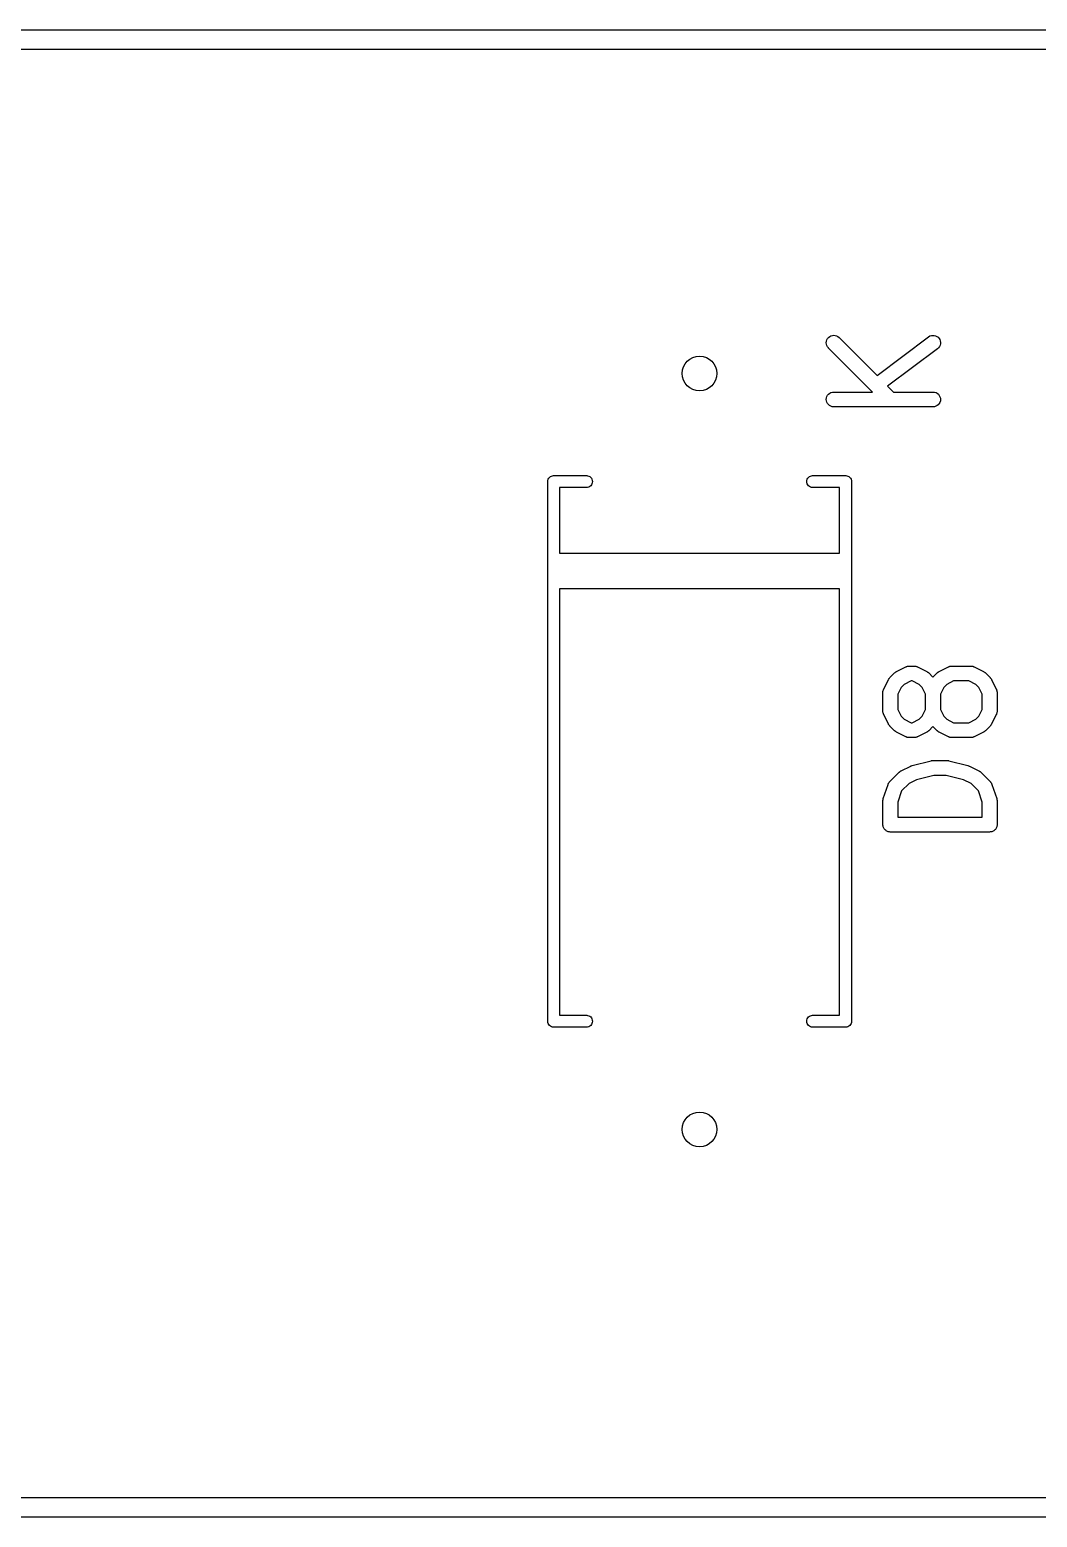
# Model space of a CAD drawing. Extents: x 17 to 176, y -177 to -9.
# Drawn here: x 101.96 to 112.11, y -176.63 to -161.63 of the extents above; entities that cross this region are included whole.
import ezdxf

# ---------------------------------------------------------------- set-up
doc = ezdxf.new("R2010")
doc.units = 0
doc.layers.add('BLACK', color=7, linetype='CONTINUOUS')

msp = doc.modelspace()

# ---------------------------------------------------------------- linework, layer by layer
at = {"layer": 'BLACK', "linetype": 'CONTINUOUS'}
for p, q in [((50.6066, -161.635), (142.182, -161.635)), ((142.187, -161.834), (50.5992, -161.834)), ((109.989, -164.79), (109.991, -164.775)), ((109.991, -164.804), (109.989, -164.79)), ((109.991, -164.775), (109.995, -164.761)), ((109.995, -164.761), (110.002, -164.748)), ((110.002, -164.748), (110.012, -164.737)), ((110.012, -164.737), (110.023, -164.728)), ((110.023, -164.728), (110.036, -164.721)), ((110.036, -164.721), (110.05, -164.717)), ((110.05, -164.717), (110.065, -164.715)), ((110.065, -164.715), (110.079, -164.717)), ((110.079, -164.717), (110.093, -164.721)), ((110.093, -164.721), (110.106, -164.728)), ((110.106, -164.728), (110.117, -164.737)), ((110.117, -164.737), (110.5, -165.12)), ((110.5, -165.12), (111.019, -164.73)), ((111.019, -164.73), (111.02, -164.73)), ((111.02, -164.73), (111.033, -164.722)), ((111.033, -164.722), (111.047, -164.718)), ((111.047, -164.718), (111.061, -164.716)), ((111.061, -164.716), (111.076, -164.716)), ((111.076, -164.716), (111.09, -164.72)), ((111.09, -164.72), (111.103, -164.726)), ((111.103, -164.726), (111.115, -164.735)), ((111.115, -164.735), (111.125, -164.746)), ((111.125, -164.746), (111.132, -164.758)), ((111.132, -164.758), (111.137, -164.772)), ((111.137, -164.772), (111.139, -164.787)), ((111.139, -164.787), (111.139, -164.801)), ((109.995, -164.818), (109.991, -164.804)), ((110.001, -164.831), (109.995, -164.818)), ((110.011, -164.843), (110.001, -164.831)), ((110.011, -164.844), (110.011, -164.843)), ((110.455, -165.287), (110.011, -164.844)), ((111.109, -164.85), (110.607, -165.227)), ((111.12, -164.841), (111.109, -164.85)), ((111.129, -164.829), (111.12, -164.841)), ((111.135, -164.816), (111.129, -164.829)), ((111.139, -164.801), (111.135, -164.816)), ((110.607, -165.227), (110.667, -165.287)), ((109.989, -165.361), (109.991, -165.347)), ((109.991, -165.376), (109.989, -165.361)), ((109.991, -165.347), (109.995, -165.333)), ((109.995, -165.39), (109.991, -165.376)), ((109.995, -165.333), (110.002, -165.32)), ((110.002, -165.403), (109.995, -165.39)), ((110.002, -165.32), (110.012, -165.309)), ((110.012, -165.309), (110.023, -165.299)), ((110.023, -165.299), (110.036, -165.293)), ((110.036, -165.293), (110.05, -165.288)), ((110.05, -165.288), (110.064, -165.287)), ((110.064, -165.287), (110.455, -165.287)), ((110.667, -165.287), (111.064, -165.287)), ((111.064, -165.287), (111.065, -165.287)), ((111.065, -165.287), (111.08, -165.289)), ((111.08, -165.289), (111.094, -165.293)), ((111.094, -165.293), (111.107, -165.3)), ((111.107, -165.3), (111.118, -165.309)), ((111.118, -165.309), (111.127, -165.321)), ((111.127, -165.321), (111.134, -165.334)), ((111.134, -165.391), (111.127, -165.404)), ((111.134, -165.334), (111.138, -165.348)), ((111.138, -165.377), (111.134, -165.391)), ((111.138, -165.348), (111.139, -165.362)), ((111.139, -165.362), (111.138, -165.377)), ((110.011, -165.414), (110.002, -165.403)), ((110.022, -165.424), (110.011, -165.414)), ((110.035, -165.431), (110.022, -165.424)), ((110.049, -165.435), (110.035, -165.431)), ((110.063, -165.437), (110.049, -165.435)), ((110.064, -165.437), (110.063, -165.437)), ((111.064, -165.437), (110.064, -165.437)), ((111.079, -165.435), (111.064, -165.437)), ((111.093, -165.431), (111.079, -165.435)), ((111.106, -165.424), (111.093, -165.431)), ((111.117, -165.415), (111.106, -165.424)), ((111.127, -165.404), (111.117, -165.415)), ((107.199, -166.147), (107.209, -166.14)), ((107.209, -166.14), (107.219, -166.134)), ((107.219, -166.134), (107.23, -166.131)), ((107.23, -166.131), (107.239, -166.13)), ((107.239, -166.13), (107.242, -166.13)), ((107.242, -166.13), (107.245, -166.13)), ((107.245, -166.13), (107.575, -166.13)), ((107.575, -166.13), (107.584, -166.131)), ((107.584, -166.131), (107.595, -166.134)), ((107.595, -166.134), (107.605, -166.14)), ((107.605, -166.14), (107.615, -166.147)), ((109.809, -166.147), (109.819, -166.14)), ((109.819, -166.14), (109.829, -166.134)), ((109.829, -166.134), (109.84, -166.131)), ((109.84, -166.131), (109.849, -166.13)), ((109.849, -166.13), (110.179, -166.13)), ((110.179, -166.13), (110.182, -166.13)), ((110.182, -166.13), (110.185, -166.13)), ((110.185, -166.13), (110.185, -166.13)), ((110.185, -166.13), (110.194, -166.131)), ((110.194, -166.131), (110.205, -166.134)), ((110.205, -166.134), (110.215, -166.14)), ((110.215, -166.14), (110.225, -166.147)), ((107.182, -166.19), (107.183, -166.178)), ((107.182, -166.193), (107.182, -166.19)), ((107.182, -166.967), (107.182, -166.193)), ((107.183, -166.178), (107.186, -166.167)), ((107.186, -166.167), (107.192, -166.157)), ((107.192, -166.157), (107.199, -166.147)), ((107.575, -166.25), (107.302, -166.25)), ((107.302, -166.25), (107.302, -166.91)), ((107.584, -166.249), (107.575, -166.25)), ((107.595, -166.246), (107.584, -166.249)), ((107.605, -166.24), (107.595, -166.246)), ((107.615, -166.233), (107.605, -166.24)), ((107.615, -166.147), (107.622, -166.157)), ((107.622, -166.223), (107.615, -166.233)), ((107.622, -166.157), (107.628, -166.167)), ((107.628, -166.213), (107.622, -166.223)), ((107.628, -166.167), (107.631, -166.178)), ((107.631, -166.202), (107.628, -166.213)), ((107.631, -166.178), (107.632, -166.19)), ((107.632, -166.19), (107.631, -166.202)), ((109.792, -166.19), (109.793, -166.178)), ((109.793, -166.202), (109.792, -166.19)), ((109.793, -166.178), (109.796, -166.167)), ((109.796, -166.213), (109.793, -166.202)), ((109.796, -166.167), (109.802, -166.157)), ((109.802, -166.223), (109.796, -166.213)), ((109.802, -166.157), (109.809, -166.147)), ((109.809, -166.233), (109.802, -166.223)), ((109.819, -166.24), (109.809, -166.233)), ((109.829, -166.246), (109.819, -166.24)), ((109.84, -166.249), (109.829, -166.246)), ((109.849, -166.25), (109.84, -166.249)), ((110.122, -166.25), (109.849, -166.25)), ((110.122, -166.91), (110.122, -166.25)), ((110.225, -166.147), (110.232, -166.157)), ((110.232, -166.157), (110.238, -166.167)), ((110.238, -166.167), (110.241, -166.178)), ((110.241, -166.178), (110.242, -166.19)), ((110.242, -166.19), (110.242, -166.193)), ((110.242, -166.193), (110.242, -166.967)), ((107.182, -166.97), (107.182, -166.967)), ((107.182, -166.973), (107.182, -166.97)), ((107.182, -167.087), (107.182, -166.973)), ((107.302, -166.91), (110.122, -166.91)), ((110.242, -166.967), (110.242, -166.97)), ((110.242, -166.97), (110.242, -166.973)), ((110.242, -166.973), (110.242, -167.087)), ((107.182, -167.09), (107.182, -167.087)), ((107.182, -167.093), (107.182, -167.09)), ((107.182, -167.207), (107.182, -167.093)), ((110.242, -167.087), (110.242, -167.09)), ((110.242, -167.09), (110.242, -167.093)), ((110.242, -167.093), (110.242, -167.207)), ((107.182, -167.21), (107.182, -167.207)), ((107.182, -167.213), (107.182, -167.21)), ((107.182, -171.627), (107.182, -167.213)), ((110.122, -167.27), (107.302, -167.27)), ((107.302, -167.27), (107.302, -171.57)), ((110.122, -171.57), (110.122, -167.27)), ((110.242, -167.207), (110.242, -167.21)), ((110.242, -167.21), (110.242, -167.213)), ((110.242, -167.213), (110.242, -171.627)), ((110.696, -168.105), (110.791, -168.057)), ((110.791, -168.057), (110.792, -168.057)), ((110.792, -168.057), (110.794, -168.056)), ((110.794, -168.056), (110.796, -168.055)), ((110.796, -168.055), (110.801, -168.053)), ((110.801, -168.053), (110.806, -168.052)), ((110.806, -168.052), (110.808, -168.051)), ((110.808, -168.051), (110.81, -168.051)), ((110.81, -168.051), (110.815, -168.05)), ((110.815, -168.05), (110.82, -168.049)), ((110.82, -168.049), (110.823, -168.049)), ((110.823, -168.049), (110.825, -168.049)), ((110.825, -168.049), (110.872, -168.049)), ((110.872, -168.049), (110.874, -168.049)), ((110.874, -168.049), (110.876, -168.05)), ((110.876, -168.05), (110.878, -168.049)), ((110.878, -168.049), (110.883, -168.05)), ((110.883, -168.05), (110.888, -168.051)), ((110.888, -168.051), (110.89, -168.052)), ((110.89, -168.052), (110.892, -168.052)), ((110.892, -168.052), (110.897, -168.054)), ((110.897, -168.054), (110.902, -168.055)), ((110.902, -168.055), (110.904, -168.056)), ((110.904, -168.056), (110.906, -168.057)), ((110.906, -168.057), (111.001, -168.105)), ((111.125, -168.105), (111.22, -168.057)), ((111.22, -168.057), (111.221, -168.057)), ((111.221, -168.057), (111.223, -168.056)), ((111.223, -168.056), (111.225, -168.055)), ((111.225, -168.055), (111.23, -168.053)), ((111.23, -168.053), (111.235, -168.052)), ((111.235, -168.052), (111.237, -168.051)), ((111.237, -168.051), (111.239, -168.051)), ((111.239, -168.051), (111.244, -168.05)), ((111.244, -168.05), (111.249, -168.049)), ((111.249, -168.049), (111.251, -168.049)), ((111.251, -168.049), (111.253, -168.049)), ((111.253, -168.049), (111.444, -168.049)), ((111.444, -168.049), (111.445, -168.049)), ((111.445, -168.049), (111.447, -168.05)), ((111.447, -168.05), (111.449, -168.049)), ((111.449, -168.049), (111.454, -168.05)), ((111.454, -168.05), (111.459, -168.051)), ((111.459, -168.051), (111.462, -168.052)), ((111.462, -168.052), (111.464, -168.052)), ((111.464, -168.052), (111.469, -168.054)), ((111.469, -168.054), (111.473, -168.055)), ((111.473, -168.055), (111.475, -168.056)), ((111.475, -168.056), (111.477, -168.057)), ((111.477, -168.057), (111.573, -168.105)), ((110.567, -168.281), (110.615, -168.186)), ((110.615, -168.185), (110.618, -168.182)), ((110.615, -168.186), (110.615, -168.185)), ((110.618, -168.182), (110.62, -168.178)), ((110.62, -168.178), (110.622, -168.175)), ((110.622, -168.175), (110.623, -168.173)), ((110.623, -168.173), (110.626, -168.17)), ((110.626, -168.17), (110.629, -168.166)), ((110.629, -168.166), (110.677, -168.119)), ((110.677, -168.118), (110.681, -168.116)), ((110.677, -168.119), (110.677, -168.118)), ((110.681, -168.116), (110.684, -168.113)), ((110.684, -168.113), (110.686, -168.111)), ((110.686, -168.111), (110.689, -168.109)), ((110.689, -168.109), (110.693, -168.107)), ((110.693, -168.107), (110.696, -168.105)), ((110.774, -168.234), (110.744, -168.264)), ((110.843, -168.199), (110.774, -168.234)), ((110.855, -168.199), (110.843, -168.199)), ((110.923, -168.234), (110.855, -168.199)), ((110.954, -168.264), (110.923, -168.234)), ((111.001, -168.105), (111.002, -168.105)), ((111.002, -168.105), (111.006, -168.108)), ((111.006, -168.108), (111.009, -168.11)), ((111.009, -168.11), (111.012, -168.112)), ((111.012, -168.112), (111.014, -168.113)), ((111.014, -168.113), (111.017, -168.116)), ((111.017, -168.116), (111.021, -168.119)), ((111.021, -168.119), (111.063, -168.161)), ((111.063, -168.161), (111.105, -168.119)), ((111.105, -168.119), (111.106, -168.118)), ((111.106, -168.118), (111.109, -168.116)), ((111.109, -168.116), (111.112, -168.113)), ((111.112, -168.113), (111.115, -168.111)), ((111.115, -168.111), (111.117, -168.109)), ((111.117, -168.109), (111.121, -168.107)), ((111.121, -168.107), (111.125, -168.105)), ((111.203, -168.234), (111.172, -168.264)), ((111.271, -168.199), (111.203, -168.234)), ((111.426, -168.199), (111.271, -168.199)), ((111.495, -168.234), (111.426, -168.199)), ((111.525, -168.264), (111.495, -168.234)), ((111.573, -168.105), (111.574, -168.105)), ((111.574, -168.105), (111.577, -168.108)), ((111.577, -168.108), (111.581, -168.11)), ((111.581, -168.11), (111.583, -168.112)), ((111.583, -168.112), (111.586, -168.113)), ((111.586, -168.113), (111.589, -168.116)), ((111.589, -168.116), (111.592, -168.119)), ((111.592, -168.119), (111.64, -168.166)), ((111.64, -168.166), (111.641, -168.167)), ((111.641, -168.167), (111.643, -168.171)), ((111.643, -168.171), (111.646, -168.174)), ((111.646, -168.174), (111.648, -168.176)), ((111.648, -168.176), (111.65, -168.179)), ((111.65, -168.179), (111.652, -168.182)), ((111.652, -168.182), (111.654, -168.186)), ((111.654, -168.186), (111.701, -168.281)), ((110.559, -168.314), (110.56, -168.312)), ((110.559, -168.315), (110.559, -168.314)), ((110.559, -168.505), (110.559, -168.315)), ((110.56, -168.304), (110.561, -168.299)), ((110.56, -168.309), (110.56, -168.304)), ((110.56, -168.312), (110.56, -168.309)), ((110.561, -168.299), (110.562, -168.297)), ((110.562, -168.295), (110.564, -168.29)), ((110.562, -168.297), (110.562, -168.295)), ((110.564, -168.29), (110.565, -168.285)), ((110.565, -168.285), (110.567, -168.283)), ((110.567, -168.283), (110.567, -168.281)), ((110.744, -168.264), (110.709, -168.332)), ((110.709, -168.332), (110.709, -168.488)), ((110.988, -168.332), (110.954, -168.264)), ((110.988, -168.488), (110.988, -168.332)), ((111.172, -168.264), (111.138, -168.332)), ((111.138, -168.332), (111.138, -168.488)), ((111.559, -168.332), (111.525, -168.264)), ((111.559, -168.488), (111.559, -168.332)), ((111.701, -168.281), (111.702, -168.282)), ((111.702, -168.282), (111.703, -168.284)), ((111.703, -168.284), (111.704, -168.286)), ((111.704, -168.286), (111.705, -168.291)), ((111.705, -168.291), (111.707, -168.296)), ((111.707, -168.296), (111.707, -168.298)), ((111.707, -168.298), (111.708, -168.3)), ((111.708, -168.3), (111.708, -168.305)), ((111.708, -168.305), (111.709, -168.31)), ((111.709, -168.31), (111.709, -168.313)), ((111.709, -168.313), (111.709, -168.315)), ((111.709, -168.315), (111.709, -168.505)), ((110.56, -168.507), (110.559, -168.505)), ((110.56, -168.51), (110.56, -168.507)), ((110.56, -168.515), (110.56, -168.51)), ((110.561, -168.52), (110.56, -168.515)), ((110.561, -168.522), (110.561, -168.52)), ((110.562, -168.524), (110.561, -168.522)), ((110.564, -168.529), (110.562, -168.524)), ((110.565, -168.534), (110.564, -168.529)), ((110.566, -168.536), (110.565, -168.534)), ((110.567, -168.538), (110.566, -168.536)), ((110.567, -168.539), (110.567, -168.538)), ((110.615, -168.634), (110.567, -168.539)), ((110.709, -168.488), (110.744, -168.556)), ((110.954, -168.556), (110.988, -168.488)), ((111.138, -168.488), (111.172, -168.556)), ((111.525, -168.556), (111.559, -168.488)), ((111.701, -168.539), (111.654, -168.634)), ((111.702, -168.537), (111.701, -168.539)), ((111.703, -168.535), (111.702, -168.537)), ((111.705, -168.53), (111.703, -168.535)), ((111.707, -168.525), (111.705, -168.53)), ((111.708, -168.521), (111.707, -168.523)), ((111.707, -168.523), (111.707, -168.525)), ((111.709, -168.511), (111.708, -168.516)), ((111.708, -168.516), (111.708, -168.521)), ((111.709, -168.505), (111.709, -168.506)), ((111.709, -168.506), (111.709, -168.508)), ((111.709, -168.508), (111.709, -168.511)), ((110.617, -168.638), (110.615, -168.634)), ((110.619, -168.641), (110.617, -168.638)), ((110.621, -168.644), (110.619, -168.641)), ((110.623, -168.646), (110.621, -168.644)), ((110.626, -168.649), (110.623, -168.646)), ((110.628, -168.653), (110.626, -168.649)), ((110.629, -168.654), (110.628, -168.653)), ((110.677, -168.701), (110.629, -168.654)), ((110.744, -168.556), (110.774, -168.586)), ((110.774, -168.586), (110.843, -168.621)), ((110.843, -168.621), (110.855, -168.621)), ((110.855, -168.621), (110.923, -168.586)), ((110.923, -168.586), (110.954, -168.556)), ((111.063, -168.659), (111.021, -168.701)), ((111.105, -168.701), (111.063, -168.659)), ((111.172, -168.556), (111.203, -168.586)), ((111.203, -168.586), (111.271, -168.621)), ((111.271, -168.621), (111.426, -168.621)), ((111.426, -168.621), (111.495, -168.586)), ((111.495, -168.586), (111.525, -168.556)), ((111.64, -168.654), (111.592, -168.701)), ((111.642, -168.65), (111.64, -168.654)), ((111.645, -168.647), (111.642, -168.65)), ((111.647, -168.645), (111.645, -168.647)), ((111.649, -168.642), (111.647, -168.645)), ((111.651, -168.638), (111.649, -168.642)), ((111.653, -168.635), (111.651, -168.638)), ((111.654, -168.634), (111.653, -168.635)), ((110.68, -168.704), (110.677, -168.701)), ((110.683, -168.707), (110.68, -168.704)), ((110.685, -168.708), (110.683, -168.707)), ((110.688, -168.71), (110.685, -168.708)), ((110.692, -168.712), (110.688, -168.71)), ((110.695, -168.715), (110.692, -168.712)), ((110.696, -168.715), (110.695, -168.715)), ((110.791, -168.763), (110.696, -168.715)), ((110.793, -168.764), (110.791, -168.763)), ((110.795, -168.765), (110.793, -168.764)), ((110.8, -168.766), (110.795, -168.765)), ((110.805, -168.768), (110.8, -168.766)), ((110.807, -168.768), (110.805, -168.768)), ((110.809, -168.769), (110.807, -168.768)), ((110.814, -168.77), (110.809, -168.769)), ((110.819, -168.771), (110.814, -168.77)), ((110.822, -168.77), (110.819, -168.771)), ((110.824, -168.771), (110.822, -168.77)), ((110.825, -168.771), (110.824, -168.771)), ((110.872, -168.771), (110.825, -168.771)), ((110.875, -168.77), (110.872, -168.771)), ((110.877, -168.771), (110.875, -168.77)), ((110.882, -168.77), (110.877, -168.771)), ((110.887, -168.769), (110.882, -168.77)), ((110.889, -168.769), (110.887, -168.769)), ((110.891, -168.768), (110.889, -168.769)), ((110.896, -168.767), (110.891, -168.768)), ((110.901, -168.765), (110.896, -168.767)), ((110.903, -168.764), (110.901, -168.765)), ((110.905, -168.763), (110.903, -168.764)), ((110.906, -168.763), (110.905, -168.763)), ((111.001, -168.715), (110.906, -168.763)), ((111.005, -168.713), (111.001, -168.715)), ((111.009, -168.711), (111.005, -168.713)), ((111.011, -168.709), (111.009, -168.711)), ((111.014, -168.707), (111.011, -168.709)), ((111.017, -168.704), (111.014, -168.707)), ((111.02, -168.702), (111.017, -168.704)), ((111.021, -168.701), (111.02, -168.702)), ((111.108, -168.704), (111.105, -168.701)), ((111.111, -168.707), (111.108, -168.704)), ((111.114, -168.708), (111.111, -168.707)), ((111.116, -168.71), (111.114, -168.708)), ((111.12, -168.712), (111.116, -168.71)), ((111.124, -168.715), (111.12, -168.712)), ((111.125, -168.715), (111.124, -168.715)), ((111.22, -168.763), (111.125, -168.715)), ((111.222, -168.764), (111.22, -168.763)), ((111.224, -168.765), (111.222, -168.764)), ((111.229, -168.766), (111.224, -168.765)), ((111.234, -168.768), (111.229, -168.766)), ((111.236, -168.768), (111.234, -168.768)), ((111.238, -168.769), (111.236, -168.768)), ((111.243, -168.77), (111.238, -168.769)), ((111.248, -168.771), (111.243, -168.77)), ((111.25, -168.77), (111.248, -168.771)), ((111.252, -168.771), (111.25, -168.77)), ((111.253, -168.771), (111.252, -168.771)), ((111.444, -168.771), (111.253, -168.771)), ((111.446, -168.77), (111.444, -168.771)), ((111.448, -168.771), (111.446, -168.77)), ((111.453, -168.77), (111.448, -168.771)), ((111.458, -168.769), (111.453, -168.77)), ((111.461, -168.769), (111.458, -168.769)), ((111.463, -168.768), (111.461, -168.769)), ((111.468, -168.767), (111.463, -168.768)), ((111.472, -168.765), (111.468, -168.767)), ((111.474, -168.764), (111.472, -168.765)), ((111.477, -168.763), (111.474, -168.764)), ((111.573, -168.715), (111.477, -168.763)), ((111.477, -168.763), (111.477, -168.763)), ((111.576, -168.713), (111.573, -168.715)), ((111.58, -168.711), (111.576, -168.713)), ((111.582, -168.709), (111.58, -168.711)), ((111.585, -168.707), (111.582, -168.709)), ((111.588, -168.704), (111.585, -168.707)), ((111.591, -168.702), (111.588, -168.704)), ((111.592, -168.701), (111.591, -168.702)), ((110.629, -169.214), (110.724, -169.119)), ((110.724, -169.119), (110.725, -169.118)), ((110.725, -169.118), (110.728, -169.116)), ((110.728, -169.116), (110.731, -169.113)), ((110.731, -169.113), (110.734, -169.111)), ((110.734, -169.111), (110.736, -169.109)), ((110.736, -169.109), (110.74, -169.107)), ((110.74, -169.107), (110.744, -169.105)), ((110.744, -169.105), (110.839, -169.057)), ((110.839, -169.057), (110.84, -169.057)), ((110.84, -169.056), (110.847, -169.054)), ((110.84, -169.057), (110.84, -169.056)), ((110.84, -169.057), (110.84, -169.057)), ((110.847, -169.054), (110.854, -169.052)), ((110.854, -169.052), (111.045, -169.004)), ((110.854, -169.052), (110.854, -169.052)), ((110.854, -169.052), (110.854, -169.052)), ((111.045, -169.004), (111.046, -169.004)), ((111.046, -169.004), (111.047, -169.003)), ((111.047, -169.003), (111.048, -169.003)), ((111.048, -169.003), (111.054, -169.003)), ((111.054, -169.003), (111.06, -169.002)), ((111.06, -169.002), (111.062, -169.002)), ((111.062, -169.002), (111.063, -169.002)), ((111.063, -169.002), (111.206, -169.002)), ((111.206, -169.002), (111.207, -169.002)), ((111.207, -169.002), (111.208, -169.002)), ((111.208, -169.002), (111.21, -169.002)), ((111.21, -169.002), (111.215, -169.003)), ((111.215, -169.003), (111.221, -169.003)), ((111.221, -169.003), (111.223, -169.004)), ((111.223, -169.004), (111.224, -169.004)), ((111.224, -169.004), (111.414, -169.052)), ((111.414, -169.052), (111.415, -169.052)), ((111.415, -169.052), (111.416, -169.052)), ((111.416, -169.052), (111.416, -169.052)), ((111.416, -169.052), (111.423, -169.054)), ((111.423, -169.054), (111.429, -169.057)), ((111.429, -169.057), (111.43, -169.057)), ((111.43, -169.057), (111.43, -169.057)), ((111.43, -169.057), (111.525, -169.105)), ((111.525, -169.105), (111.526, -169.105)), ((111.526, -169.105), (111.53, -169.108)), ((111.53, -169.108), (111.533, -169.11)), ((111.533, -169.11), (111.536, -169.112)), ((111.536, -169.112), (111.538, -169.113)), ((111.538, -169.113), (111.541, -169.116)), ((111.541, -169.116), (111.545, -169.119)), ((111.545, -169.119), (111.64, -169.214)), ((110.563, -169.386), (110.611, -169.243)), ((110.611, -169.242), (110.612, -169.24)), ((110.611, -169.243), (110.611, -169.242)), ((110.612, -169.24), (110.613, -169.238)), ((110.613, -169.238), (110.615, -169.234)), ((110.615, -169.234), (110.617, -169.229)), ((110.617, -169.229), (110.619, -169.227)), ((110.619, -169.227), (110.62, -169.225)), ((110.62, -169.225), (110.623, -169.221)), ((110.623, -169.221), (110.626, -169.217)), ((110.626, -169.217), (110.628, -169.216)), ((110.628, -169.216), (110.629, -169.214)), ((110.822, -169.234), (110.748, -169.308)), ((110.899, -169.195), (110.822, -169.234)), ((111.072, -169.152), (110.899, -169.195)), ((111.197, -169.152), (111.072, -169.152)), ((111.37, -169.195), (111.197, -169.152)), ((111.447, -169.234), (111.37, -169.195)), ((111.521, -169.308), (111.447, -169.234)), ((111.64, -169.214), (111.641, -169.215)), ((111.641, -169.215), (111.642, -169.217)), ((111.642, -169.217), (111.644, -169.218)), ((111.644, -169.218), (111.646, -169.222)), ((111.646, -169.222), (111.65, -169.226)), ((111.65, -169.226), (111.651, -169.228)), ((111.651, -169.228), (111.652, -169.23)), ((111.652, -169.23), (111.654, -169.235)), ((111.654, -169.235), (111.656, -169.239)), ((111.656, -169.239), (111.657, -169.241)), ((111.657, -169.241), (111.658, -169.243)), ((111.658, -169.243), (111.706, -169.386)), ((110.559, -169.409), (110.56, -169.405)), ((110.559, -169.41), (110.559, -169.409)), ((110.559, -169.648), (110.559, -169.41)), ((110.56, -169.401), (110.561, -169.398)), ((110.56, -169.405), (110.56, -169.401)), ((110.561, -169.394), (110.562, -169.39)), ((110.561, -169.398), (110.561, -169.394)), ((110.562, -169.39), (110.563, -169.386)), ((110.748, -169.308), (110.709, -169.422)), ((110.709, -169.422), (110.709, -169.573)), ((111.559, -169.422), (111.521, -169.308)), ((111.559, -169.573), (111.559, -169.422)), ((111.706, -169.386), (111.706, -169.387)), ((111.706, -169.387), (111.707, -169.391)), ((111.707, -169.391), (111.708, -169.395)), ((111.708, -169.395), (111.708, -169.399)), ((111.708, -169.399), (111.709, -169.402)), ((111.709, -169.402), (111.709, -169.406)), ((111.709, -169.406), (111.709, -169.41)), ((111.709, -169.41), (111.709, -169.648)), ((110.709, -169.573), (111.559, -169.573)), ((110.56, -169.655), (110.559, -169.648)), ((110.561, -169.662), (110.56, -169.655)), ((110.561, -169.663), (110.561, -169.662)), ((110.561, -169.662), (110.561, -169.662)), ((110.563, -169.669), (110.561, -169.663)), ((110.565, -169.676), (110.563, -169.669)), ((110.565, -169.677), (110.565, -169.676)), ((110.565, -169.676), (110.565, -169.676)), ((110.568, -169.683), (110.565, -169.677)), ((110.572, -169.689), (110.568, -169.683)), ((110.572, -169.69), (110.572, -169.689)), ((110.572, -169.689), (110.572, -169.689)), ((110.576, -169.695), (110.572, -169.69)), ((110.581, -169.701), (110.576, -169.695)), ((110.587, -169.705), (110.581, -169.701)), ((110.581, -169.701), (110.581, -169.701)), ((110.581, -169.701), (110.581, -169.701)), ((110.592, -169.71), (110.587, -169.705)), ((110.599, -169.714), (110.592, -169.71)), ((110.592, -169.71), (110.592, -169.71)), ((110.592, -169.71), (110.592, -169.71)), ((110.605, -169.717), (110.599, -169.714)), ((110.612, -169.719), (110.605, -169.717)), ((110.605, -169.717), (110.605, -169.717)), ((110.605, -169.717), (110.605, -169.717)), ((110.619, -169.721), (110.612, -169.719)), ((110.619, -169.722), (110.619, -169.721)), ((110.619, -169.721), (110.619, -169.721)), ((110.626, -169.722), (110.619, -169.722)), ((110.633, -169.723), (110.626, -169.722)), ((110.634, -169.723), (110.633, -169.723)), ((111.634, -169.723), (110.634, -169.723)), ((110.634, -169.723), (110.634, -169.723)), ((110.634, -169.723), (110.634, -169.723)), ((110.634, -169.723), (110.634, -169.723)), ((111.641, -169.722), (111.634, -169.723)), ((111.648, -169.722), (111.641, -169.722)), ((111.649, -169.722), (111.648, -169.722)), ((111.656, -169.72), (111.649, -169.722)), ((111.649, -169.722), (111.649, -169.722)), ((111.662, -169.718), (111.656, -169.72)), ((111.663, -169.718), (111.662, -169.718)), ((111.669, -169.714), (111.663, -169.717)), ((111.663, -169.717), (111.663, -169.718)), ((111.675, -169.711), (111.669, -169.714)), ((111.676, -169.711), (111.675, -169.711)), ((111.681, -169.706), (111.676, -169.711)), ((111.676, -169.711), (111.676, -169.711)), ((111.687, -169.702), (111.681, -169.706)), ((111.692, -169.696), (111.687, -169.701)), ((111.687, -169.701), (111.687, -169.701)), ((111.687, -169.701), (111.687, -169.702)), ((111.696, -169.69), (111.692, -169.696)), ((111.697, -169.69), (111.696, -169.69)), ((111.696, -169.69), (111.696, -169.69)), ((111.7, -169.684), (111.697, -169.69)), ((111.703, -169.678), (111.7, -169.684)), ((111.704, -169.677), (111.703, -169.677)), ((111.703, -169.677), (111.703, -169.678)), ((111.706, -169.67), (111.704, -169.677)), ((111.708, -169.664), (111.706, -169.67)), ((111.709, -169.656), (111.708, -169.663)), ((111.708, -169.663), (111.708, -169.663)), ((111.708, -169.663), (111.708, -169.664)), ((111.709, -169.648), (111.709, -169.649)), ((111.709, -169.649), (111.709, -169.649)), ((111.709, -169.649), (111.709, -169.649)), ((111.709, -169.649), (111.709, -169.649)), ((111.709, -169.649), (111.709, -169.656)), ((107.182, -171.63), (107.182, -171.627)), ((107.183, -171.642), (107.182, -171.63)), ((107.186, -171.653), (107.183, -171.642)), ((107.192, -171.663), (107.186, -171.653)), ((107.199, -171.673), (107.192, -171.663)), ((107.209, -171.68), (107.199, -171.673)), ((107.219, -171.686), (107.209, -171.68)), ((107.23, -171.689), (107.219, -171.686)), ((107.239, -171.69), (107.23, -171.689)), ((107.242, -171.69), (107.239, -171.69)), ((107.239, -171.69), (107.239, -171.69)), ((107.245, -171.69), (107.242, -171.69)), ((107.575, -171.69), (107.245, -171.69)), ((107.302, -171.57), (107.575, -171.57)), ((107.575, -171.57), (107.584, -171.571)), ((107.584, -171.689), (107.575, -171.69)), ((107.584, -171.571), (107.595, -171.574)), ((107.595, -171.686), (107.584, -171.689)), ((107.595, -171.574), (107.605, -171.58)), ((107.605, -171.68), (107.595, -171.686)), ((107.605, -171.58), (107.615, -171.587)), ((107.615, -171.673), (107.605, -171.68)), ((107.615, -171.587), (107.622, -171.597)), ((107.622, -171.663), (107.615, -171.673)), ((107.622, -171.597), (107.628, -171.607)), ((107.628, -171.653), (107.622, -171.663)), ((107.628, -171.607), (107.631, -171.618)), ((107.631, -171.642), (107.628, -171.653)), ((107.631, -171.618), (107.632, -171.63)), ((107.632, -171.63), (107.631, -171.642)), ((109.792, -171.63), (109.793, -171.618)), ((109.793, -171.642), (109.792, -171.63)), ((109.793, -171.618), (109.796, -171.607)), ((109.796, -171.653), (109.793, -171.642)), ((109.796, -171.607), (109.802, -171.597)), ((109.802, -171.663), (109.796, -171.653)), ((109.802, -171.597), (109.809, -171.587)), ((109.809, -171.673), (109.802, -171.663)), ((109.809, -171.587), (109.819, -171.58)), ((109.819, -171.68), (109.809, -171.673)), ((109.819, -171.58), (109.829, -171.574)), ((109.829, -171.686), (109.819, -171.68)), ((109.829, -171.574), (109.84, -171.571)), ((109.84, -171.689), (109.829, -171.686)), ((109.84, -171.571), (109.849, -171.57)), ((109.849, -171.69), (109.84, -171.689)), ((109.849, -171.57), (110.122, -171.57)), ((110.179, -171.69), (109.849, -171.69)), ((110.182, -171.69), (110.179, -171.69)), ((110.194, -171.689), (110.182, -171.69)), ((110.205, -171.686), (110.194, -171.689)), ((110.215, -171.68), (110.205, -171.686)), ((110.225, -171.673), (110.215, -171.68)), ((110.232, -171.663), (110.225, -171.673)), ((110.238, -171.653), (110.232, -171.663)), ((110.241, -171.642), (110.238, -171.653)), ((110.242, -171.633), (110.241, -171.642)), ((110.242, -171.627), (110.242, -171.63)), ((110.242, -171.63), (110.242, -171.633)), ((17.8166, -176.43), (174.972, -176.43)), ((174.979, -176.63), (17.8068, -176.63))]:
    msp.add_line(p, q, dxfattribs=at)
at = {"layer": 'BLACK'}
for centre in [(108.712, -165.1), (108.712, -165.1), (108.712, -172.72), (108.712, -172.72)]:
    msp.add_circle(centre, 0.175, dxfattribs=at)

doc.saveas('drawing.dxf')
